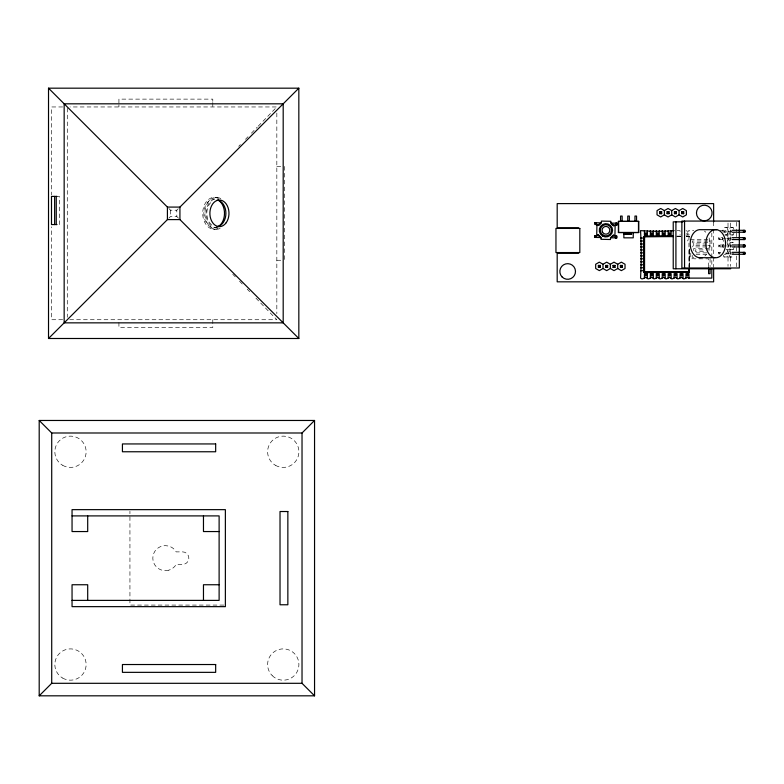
<?xml version="1.0" encoding="UTF-8"?>
<svg xmlns="http://www.w3.org/2000/svg" width="784" height="784" viewBox="0 0 784 784"><rect width="100%" height="100%" fill="white"/><g stroke="black" fill="none" stroke-linecap="round" stroke-linejoin="round"><path stroke-width="0.59" stroke-dasharray="3.92 2.94" d="M686.529 236.709C691.41 237.189 688.391 234.259 689.518 239.522M686.529 236.131C691.527 236.582 688.264 236.611 689.254 236.219M689.175 236.219L688.93 236.709L689.097 236.219M723.034 239.571L718.575 239.571L719.918 237.66L719.918 239.571L718.575 237.66L722.721 237.66M724.073 246.911L718.585 246.911L719.928 245L719.928 246.911L718.585 245L724.073 245M718.575 252.34L719.918 254.261L719.918 252.34L718.575 254.261L718.575 252.34L721.692 252.34M733.922 229.438L733.177 227.605L723.995 227.595L722.505 231.27L733.628 231.28M723.25 247.783L722.505 245.951L723.995 242.285L722.505 238.61L723.612 235.857M733.177 227.605L730.208 227.595L728.728 231.27L730.208 234.945L728.718 238.61L730.198 242.285L733.177 242.285L726.954 242.285L728.434 238.62L726.954 234.945L728.444 231.28L726.964 227.605L723.995 227.595M725.024 234.945L733.177 234.945L734.657 231.28M730.208 242.285L728.728 245.951L730.208 249.626L728.718 253.291L730.198 256.966L733.167 256.976L723.985 256.966L723.24 255.133M726.062 249.626L733.177 249.626L734.657 245.96M689.067 236.552L686.529 236.513M178.497 218.217L176.802 216.462L176.802 210.21L178.497 208.456M238.689 146.334L240.384 144.579M245.47 139.327L248.009 136.71M251.399 133.202L257.338 127.077M258.181 126.204L276.83 106.957L69.992 106.957M168.825 218.187L170.549 216.462L176.802 216.462M688.93 236.2L689.028 267.148M62.651 106.957L51.646 106.957L51.646 195M276.83 166.404L283.534 166.404M56.262 196.412L59.388 196.412L59.388 224.567L56.262 224.567M215.306 197.46L217.482 197.46M168.825 208.485L170.549 210.21L176.802 210.21M213.052 229.222L215.228 229.222M719.928 230.31L726.151 230.31L726.151 232.231L720.966 232.231M677.082 230.614L680.051 230.614L680.051 235.063M685.99 230.614C688.048 232.799 690.547 228.712 693.771 230.614M685.99 235.063L688.96 235.063L688.96 230.614M676.945 236.151L680.541 236.121M676.945 236.258L680.541 236.327M686.529 236.327L688.96 236.317M676.945 236.415L680.541 236.513L676.945 236.709M722.505 238.61L725.612 238.61M726.65 238.61L733.618 238.62M706.649 245.461L695.222 245.461L695.222 243.971L710.069 243.971L710.069 239.522L687.803 239.522L687.803 241.002M707.785 245.461L710.069 245.461L710.069 249.91L695.222 249.91L695.222 251.39L705.502 251.39M722.505 245.951L731.55 245.96M696.025 252.879L708.589 252.879M725.612 253.291L733.618 253.301M696.025 254.359L708.589 254.359M724.063 254.261L726.141 254.261L726.141 252.34L725.465 252.34L725.465 253.301M276.83 260.268L283.534 260.268M62.651 319.725L51.646 319.725L51.646 226.792M69.727 319.725L276.83 319.725L253.947 296.097M223.803 605.081L129.938 605.081L129.938 511.217M724.975 234.945L726.954 234.945M730.208 234.945L733.177 234.945M730.208 249.626L733.177 249.626M723.985 256.966L726.954 256.976L728.434 253.301L726.954 249.626L728.444 245.96L727.336 243.207M232.75 274.224L235.298 276.84M239.532 281.221L242.922 284.719M247.166 289.09L249.704 291.717M736.656 222.274L736.656 231.897M736.656 233.103L736.656 236.719M736.656 247.548L736.656 251.154M736.656 255.966L736.656 268.001M731.021 230.31L731.021 232.231M731.021 245L731.021 246.911M731.011 237.66L731.011 239.571M731.011 252.34L731.011 254.261M730.688 223.048L730.688 266.374M728.013 223.048L728.013 266.374M725.474 230.31L725.474 231.27M724.808 230.31L724.808 232.231M718.575 237.66L718.575 239.571M718.585 245L718.585 246.911M713.636 221.931L713.636 228.046M713.636 229.271L713.636 256.152M713.636 257.377L713.636 267.158M711.823 233.044L711.823 267.148M710.069 258.495L710.069 266.668M708.589 266.815L708.589 258.818L693.742 258.818L693.742 256.593M693.742 250.655L693.742 248.42L708.589 248.42L708.589 246.94L693.742 246.94L693.742 242.491L708.589 242.491L708.589 241.002L692.252 241.002L692.252 246.94M692.252 255.251L692.252 258.818L690.773 258.818L690.773 252.879M689.508 248.881L689.489 267.148M689.312 267.148L689.224 248.881L689.126 267.148M284.651 166.404L284.651 260.268M276.83 113.023L276.83 313.659M212.787 101.371L212.787 99.127L118.923 99.127L118.923 103.606M212.787 102.488L212.787 106.957M212.787 319.725L212.787 327.545L118.923 327.545L118.923 319.725M170.549 210.21L170.549 216.462M118.923 104.723L118.923 106.957M67.287 108.172L67.287 317.275M220.157 228.389A15.954 11.456 -90 0 1 205.016 211.082A15.954 11.456 -90 0 1 223.028 200.371M217.981 228.389A15.954 11.456 -90 0 1 202.84 211.082A15.954 11.456 -90 0 1 220.853 200.371M211.582 224.851A13.299 9.545 -90 0 1 211.582 201.821M217.972 226.723A14.396 10.329 -90 0 1 203.977 215.6A14.396 10.329 -90 0 1 214.796 198.969M217.54 227.634A14.396 10.329 -90 0 1 206.153 215.6A14.396 10.329 -90 0 1 214.287 199.234M704.365 231.025A14.083 9.859 -90 0 1 705.845 232.28M709.069 237.934A14.083 9.859 -90 0 1 708.53 250.919M706.296 254.614A14.083 9.859 -90 0 1 704.865 255.996M686.598 233.426C687.98 236.729 689.018 230.8 686.598 233.426M168.58 570.233L165.346 570.664A12.515 12.515 0 0 1 152.821 558.149A12.515 12.515 0 0 1 165.346 545.635L168.58 546.056A12.515 12.515 0 0 1 176.184 551.887L182.594 551.887A6.262 6.262 0 0 1 188.856 558.149A6.262 6.262 0 0 1 182.594 564.402L176.184 564.402A12.515 12.515 0 0 1 168.58 570.233M272.195 675.592A15.641 15.641 0 0 0 298.371 668.576A15.641 15.641 0 0 0 279.212 649.417A15.641 15.641 0 0 0 272.195 675.592M62.671 465.314A15.641 15.641 0 0 0 86.132 451.76A15.641 15.641 0 0 0 62.671 438.217A15.641 15.641 0 0 0 62.671 465.314M62.671 678.082A15.641 15.641 0 0 0 86.132 664.528A15.641 15.641 0 0 0 62.671 650.985A15.641 15.641 0 0 0 62.671 678.082M275.439 465.314A15.641 15.641 0 0 0 298.9 451.76A15.641 15.641 0 0 0 275.439 438.217A15.641 15.641 0 0 0 275.439 465.314"/><path stroke-width="1.18" d="M603.004 268.51L603.014 264.267L599.348 262.15L595.673 264.257L595.664 268.5L599.339 270.627L603.004 268.51L606.679 270.637L610.354 268.52L614.019 270.627L617.694 268.51L617.694 264.267L614.029 262.15L610.354 264.257L606.689 262.16L603.014 264.267M610.354 268.52L610.354 264.257M664.371 214.845L664.381 210.612L668.056 208.495L671.721 210.622L671.712 214.855L668.037 216.972L664.371 214.845L660.696 216.962L657.031 214.836L657.031 210.602L660.706 208.485L664.381 210.612M679.062 210.612L682.737 208.495L686.402 210.622L686.402 214.855L682.727 216.972L679.052 214.845L679.062 210.612L675.396 208.485L671.721 210.602M595.252 237.425L595.291 235.67M595.517 224.498L595.556 222.744M595.428 237.425L595.468 235.68M595.693 224.498L595.732 222.754M596.212 224.518L596.252 222.764M595.958 237.434L595.997 235.69M596.389 224.518L596.428 222.764M596.134 237.444L596.173 235.69M598.114 234.857L601.024 237.905M598.329 225.42L601.367 222.489M613.529 235.2L610.481 238.111M613.735 225.743L610.824 222.695M615.391 237.866L615.43 236.121M615.714 224.949L615.744 223.195M615.567 237.875L615.607 236.121M615.881 224.949L615.92 223.195M616.097 237.885L616.136 236.131M616.41 224.959L616.449 223.215M616.273 237.885L616.312 236.141M616.587 224.969L616.626 223.215M689.44 268.363L689.146 272.45L689.312 268.363M689.499 272.156L644.37 272.558L644.595 236.121M689.028 268.363L689.028 272.597L689.508 272.087L644.027 272.048L644.585 272.567L644.017 272.019L644.144 236.327L673.348 236.151M644.585 236.219L644.007 236.709L644.595 236.131L644.007 236.709L673.348 236.611M732.148 232.231L744.8 232.231L744.8 230.31L732.148 230.31M732.148 239.571L744.79 239.571L744.79 237.66L732.148 237.66M732.148 246.911L744.8 246.911L744.8 245L732.148 245M732.148 254.261L744.79 254.261L744.79 252.34L732.148 252.34M689.293 272.44L644.085 272.313L644.585 272.538L644.389 236.229L644.595 236.709L644.066 236.543L673.348 236.327M644.536 236.327L644.517 236.16M689.391 272.264L689.41 272.077M689.195 272.077L689.126 268.363M644.487 236.337L673.348 236.415M644.321 272.499L689.185 272.313M644.301 272.528L644.223 236.405M600.299 265.423L598.378 267.344L598.378 265.423L600.299 265.423L600.299 267.344L598.378 267.344M607.639 265.433L605.728 267.354L605.728 265.433L607.639 265.433L607.639 267.354L605.728 267.354M661.667 211.768L659.746 213.679L659.746 211.768L661.667 211.768L661.667 213.679L659.746 213.679M614.979 265.423L613.068 267.344L613.068 265.423L614.979 265.423L614.979 267.344L613.068 267.344M669.007 211.778L667.086 213.689L667.086 211.778L669.007 211.778L669.007 213.689L667.086 213.689M622.32 265.433L620.409 267.354L620.409 265.433L622.32 265.433L622.32 267.354L620.409 267.354M676.347 211.768L674.426 213.679L674.426 211.768L676.347 211.768L676.347 213.679L674.426 213.679M683.687 211.778L681.776 213.689L681.776 211.778L683.687 211.778L683.687 213.689L681.776 213.689M48.52 338.492L167.413 219.598L179.928 219.598L298.831 338.492L48.52 338.492L48.52 88.18L298.831 88.18L298.831 338.492M48.52 88.18L167.413 207.084L179.928 207.084L298.831 88.18M39.2 695.82L51.715 683.305L51.715 432.993L39.2 420.469L39.2 695.82L314.551 695.82L314.551 420.469L39.2 420.469M51.715 432.993L302.026 432.993L314.551 420.469M618.39 232.515L638.725 232.515L638.725 221.382L618.39 221.382L618.39 232.515L638.725 232.515M618.39 221.382L638.725 221.382M744.712 231.28L743.457 232.231L743.457 230.31L744.712 231.28L744.124 231.28M744.702 238.62L743.448 239.571L743.448 237.66L744.702 238.62L744.124 238.62M744.712 245.96L743.457 246.911L743.457 245L744.712 245.96L744.124 245.96M744.702 253.301L743.448 254.261L743.448 252.34L744.702 253.301L744.124 253.301M679.052 214.845L675.387 216.962L671.712 214.836M617.694 264.267L621.369 262.16L625.044 264.277L625.034 268.52L621.359 270.637L617.694 268.51M57.007 196.412L51.499 196.412L51.499 224.567L57.007 224.567M682.972 221.843L673.231 221.843L673.231 268.775L730.688 268.775M578.621 227.821L557.189 227.821L557.189 203.605L713.636 203.605L713.636 221.931M716.713 229.692A14.083 9.859 -90 0 0 706.707 249.449A14.083 9.859 -90 0 0 723.691 251.938A14.083 9.859 -90 0 0 716.713 229.692L701.072 229.692A14.083 9.859 -90 0 0 690.214 244.098A14.083 9.859 -90 0 0 701.631 257.593M674.113 230.614C662.402 231.535 652.484 231.466 640.557 230.614C641.41 248.146 641.41 260.582 640.557 278.114C642.782 280.907 645.585 275.488 646.8 278.114C648.917 280.819 651.573 275.478 652.729 278.114C654.856 280.819 657.511 275.478 658.668 278.114C660.794 280.819 663.45 275.478 664.607 278.114C666.733 280.819 669.389 275.478 670.545 278.114C672.672 280.819 675.328 275.478 676.484 278.114C678.611 280.819 681.267 275.478 682.423 278.114C684.55 280.819 687.205 275.478 688.362 278.114L711.823 278.114L711.823 268.373M623.858 233.926L631.659 233.926M623.858 234.063L631.659 234.063M640.557 238.032L643.527 238.032L643.527 241.002L640.557 241.002M640.557 243.971L643.527 243.971L643.527 246.94L640.557 246.94M640.557 249.91L643.527 249.91L643.527 252.879L640.557 252.879M578.621 253.222L557.189 253.222L557.189 281.828L713.636 281.828L713.636 268.383M640.557 255.849L643.527 255.849L643.527 258.818L640.557 258.818M699.063 257.701L714.694 257.701M640.557 261.787L643.527 261.787L643.527 264.757L640.557 264.757M640.557 267.726L643.527 267.726L643.527 270.696L640.557 270.696M72.05 515.901L219.118 515.901L219.118 600.387L72.05 600.387M219.118 531.552L203.468 531.552L203.468 515.901M219.118 584.746L203.468 584.746L203.468 600.387M51.715 683.305L302.026 683.305L314.551 695.82M598.623 235.749L594.595 235.661L594.556 237.405L600.338 237.532M612.98 236.062L617.008 236.151L616.969 237.905L611.187 237.777M681.776 211.778L683.687 213.689M674.426 211.768L676.347 213.679M667.086 211.778L669.007 213.689M659.746 211.768L661.667 213.679M620.409 265.433L622.32 267.354M613.068 265.423L614.979 267.344M605.728 265.433L607.639 267.354M598.378 265.423L600.299 267.344M744.8 230.31L744.8 232.231M744.79 237.66L744.79 239.571M744.8 245L744.8 246.911M744.79 252.34L744.79 254.261M710.069 269L710.069 273.665L708.589 273.665L708.589 267.952M688.96 278.114L688.96 273.665L685.99 273.665L685.99 278.114M684.559 221.068L684.559 268.001M683.021 278.114L683.021 273.665L680.051 273.665L680.051 278.114M677.082 278.114L677.082 273.665L674.113 273.665L674.113 278.114M675.916 221.843L675.916 268.775M671.143 230.614L671.143 235.063L668.174 235.063L668.174 230.614M671.143 278.114L671.143 273.665L668.174 273.665L668.174 278.114M665.204 230.614L665.204 235.063L662.235 235.063L662.235 230.614M665.204 278.114L665.204 273.665L662.235 273.665L662.235 278.114M659.266 230.614L659.266 235.063L656.296 235.063L656.296 230.614M659.266 278.114L659.266 273.665L656.296 273.665L656.296 278.114M653.327 230.614L653.327 235.063L650.357 235.063L650.357 230.614M653.327 278.114L653.327 273.665L650.357 273.665L650.357 278.114M647.388 230.614L647.388 235.063L644.419 235.063L644.419 230.614M647.388 278.114L647.388 273.665L644.419 273.665L644.419 278.114M638.48 221.627L638.48 232.27M636.549 221.382L636.549 216.061L634.962 216.061L634.962 221.382M633.247 232.515L633.247 237.836L623.858 237.836L623.858 232.515M629.346 221.382L629.346 216.061L627.759 216.061L627.759 221.382M622.153 221.382L622.153 216.061L620.565 216.061L620.565 221.382M618.635 221.627L618.635 232.27M302.026 432.993L302.026 683.305M179.928 207.084L179.928 219.598M167.413 207.084L167.413 219.598M87.7 515.901L87.7 531.552L72.05 531.552L72.05 509.649L225.371 509.649L225.371 606.649L72.05 606.649L72.05 584.746L87.7 584.746L87.7 600.387M56.262 196.412L56.262 224.567M54.635 196.412L54.635 224.567M217.188 200.087A13.299 9.545 -90 0 1 225.9 213.336A13.299 9.545 -90 0 1 217.188 226.586M218.285 200.136A14.396 10.329 -90 0 1 224.508 213.571A14.396 10.329 -90 0 1 217.972 226.723M594.85 222.734L594.811 224.479L598.839 224.567L600.632 222.862L594.85 222.734M596.928 225.39L596.712 234.828L598.466 234.867L601.034 237.552L600.995 239.306L610.452 239.512L610.491 237.758L613.176 235.19L614.93 235.229L615.136 225.772L613.382 225.733L610.814 223.048L610.854 221.294L601.397 221.088L601.357 222.842L598.672 225.429L596.928 225.39M617.322 223.234L617.282 224.979L613.255 224.89L611.549 223.097L617.322 223.234M645.026 233.426C646.408 236.729 647.457 230.8 645.026 233.426M645.026 274.988C646.408 278.291 647.457 272.362 645.026 274.988M650.965 233.426C652.347 236.729 653.395 230.8 650.965 233.426M650.965 274.988C652.308 278.3 653.444 272.352 650.965 274.988M656.904 233.426C658.286 236.729 659.334 230.8 656.904 233.426M656.904 274.988C658.286 278.291 659.334 272.362 656.904 274.988M662.843 233.426C664.224 236.729 665.273 230.8 662.843 233.426M662.843 274.988C664.185 278.3 665.322 272.352 662.843 274.988M668.781 233.426C670.163 236.729 671.212 230.8 668.781 233.426M668.781 274.988C670.163 278.291 671.212 272.362 668.781 274.988M674.72 274.988C676.102 278.291 677.151 272.362 674.72 274.988M680.659 274.988C682.041 278.291 683.089 272.362 680.659 274.988M686.598 274.988C687.98 278.291 689.018 272.362 686.598 274.988M283.191 103.821L64.161 103.821L64.161 322.851L283.191 322.851L283.191 103.821M739.332 221.068L681.874 221.068L681.874 268.001L739.332 268.001L739.332 221.068M579.817 228.428L555.954 228.428L555.954 252.556L579.817 252.556L579.817 228.428M215.669 443.94L122.431 443.94L122.431 451.76L215.669 451.76L215.669 443.94M287.855 511.521L280.025 511.521L280.025 604.768L287.855 604.768L287.855 511.521M215.669 664.528L122.431 664.528L122.431 672.349L215.669 672.349L215.669 664.528M704.522 220.804L702.493 220.608A7.82 7.82 0 0 1 698.132 208.152A7.82 7.82 0 0 1 711.255 209.465A7.82 7.82 0 0 1 704.522 220.804M602.543 232.152L602.181 231.211A3.851 3.851 0 0 1 606.679 226.517A3.851 3.851 0 0 1 609.031 232.583A3.851 3.851 0 0 1 602.543 232.152M226.184 222.744A13.299 9.545 -90 0 0 221.911 200.488A13.299 9.545 -90 0 0 210.21 216.776A13.299 9.545 -90 0 0 226.184 222.744M562.138 277.007A7.82 7.82 0 0 0 575.221 273.498A7.82 7.82 0 0 0 565.646 263.924A7.82 7.82 0 0 0 562.138 277.007M602.475 235.994A6.654 6.654 0 0 0 612.578 230.447A6.654 6.654 0 0 0 602.729 224.459A6.654 6.654 0 0 0 602.475 235.994M603.014 235.092A5.606 5.606 0 0 0 611.53 230.427A5.606 5.606 0 0 0 603.229 225.38A5.606 5.606 0 0 0 603.014 235.092"/></g></svg>
